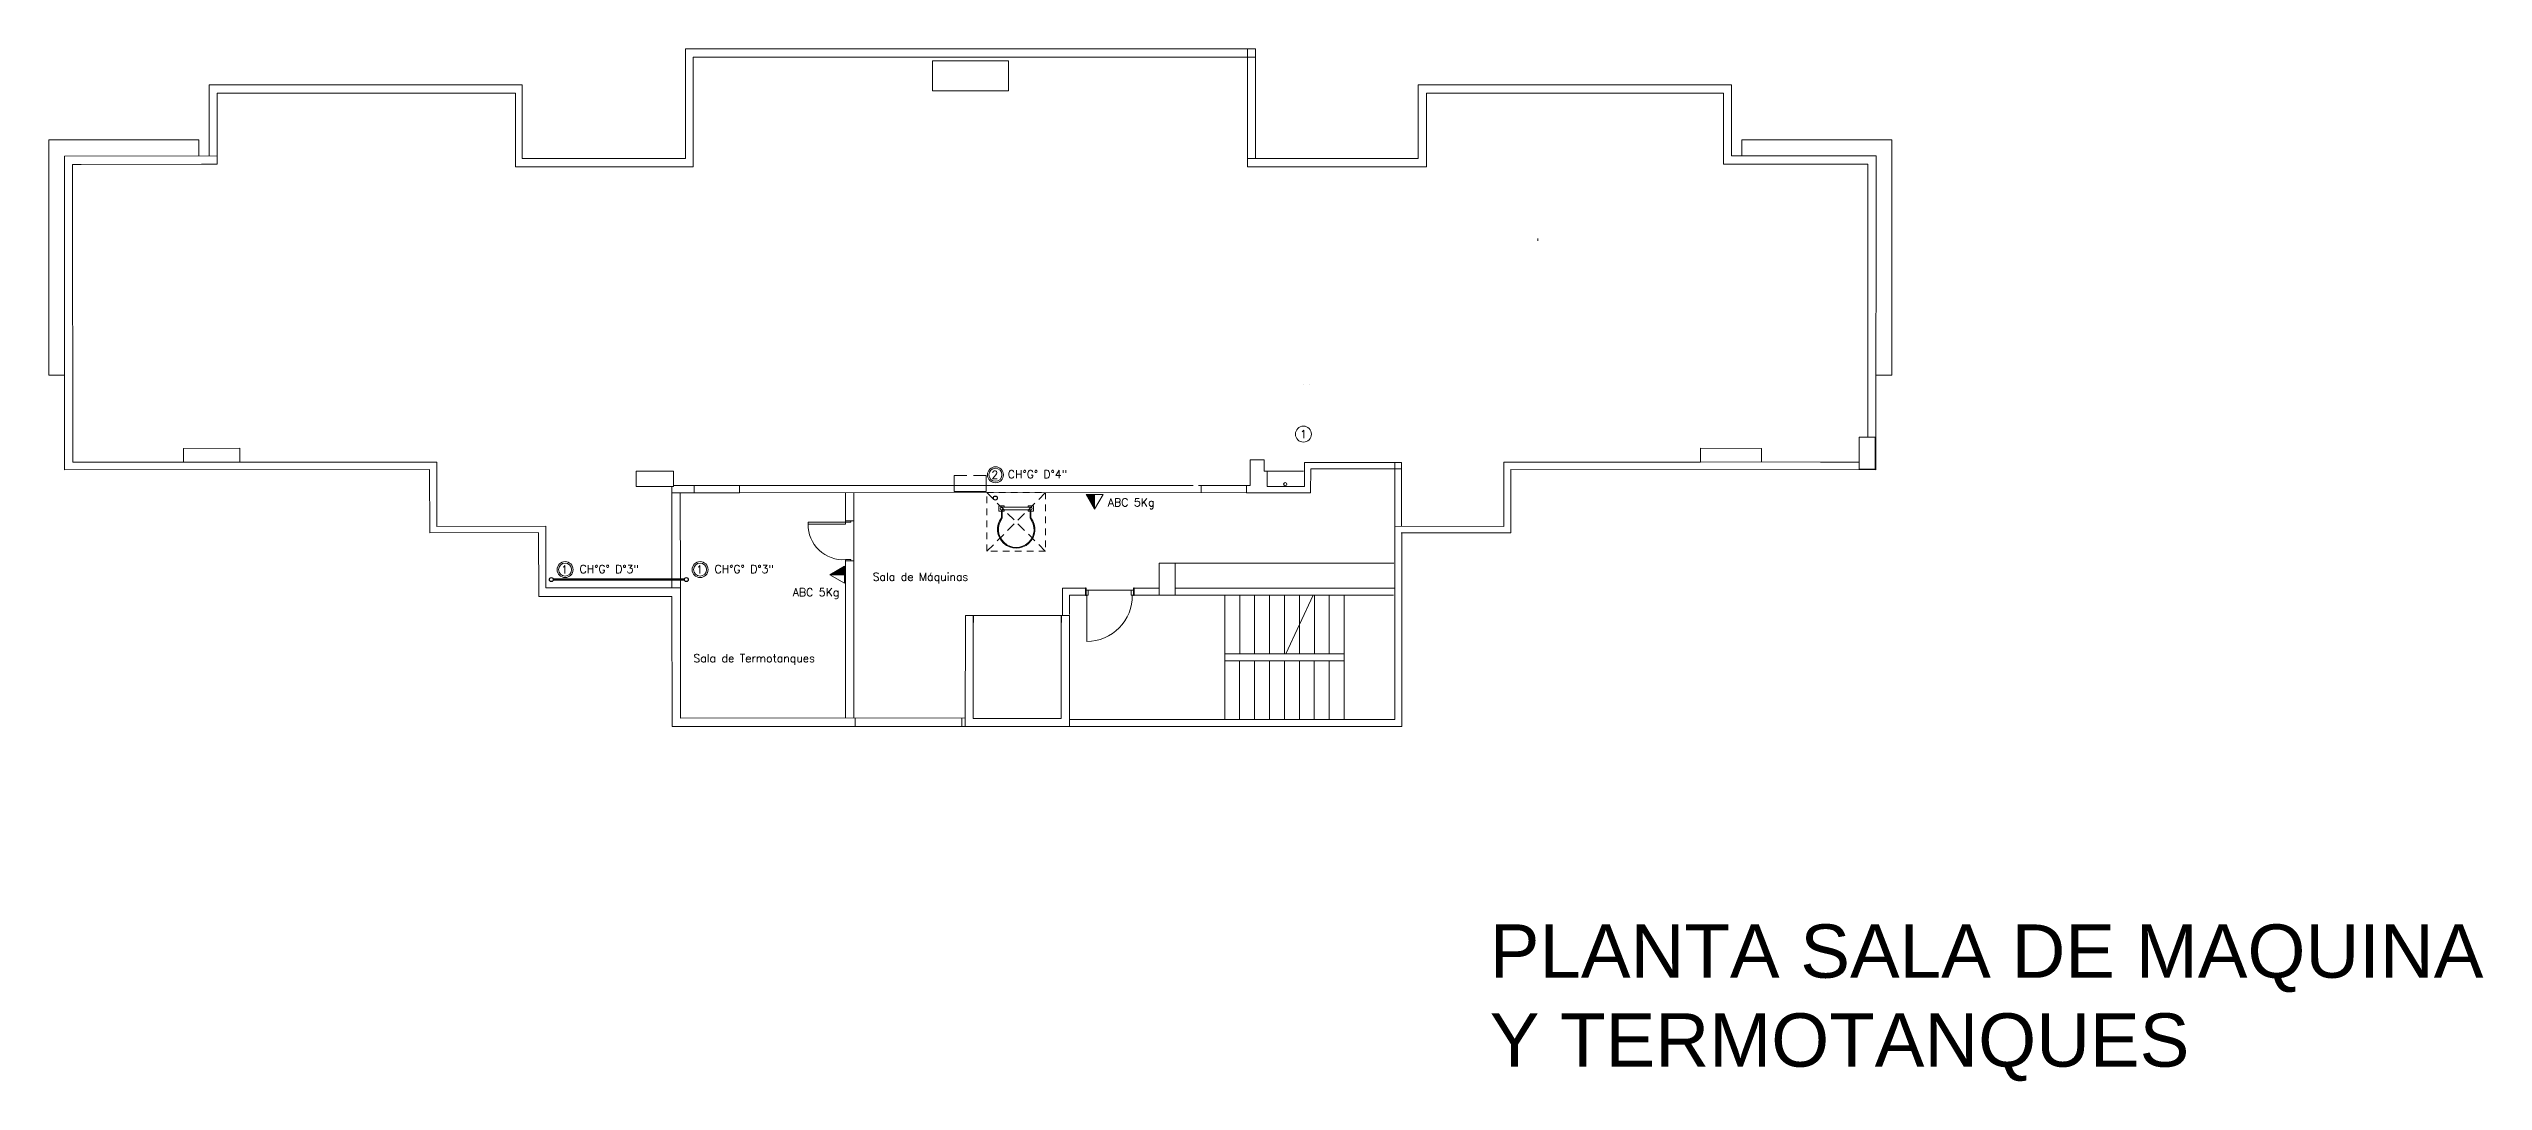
# Model space of a CAD drawing. Header units: millimetres. Extents: x 917 to 1168, y -421 to -23.
# Drawn here: x 1057.43 to 1103.07, y -127.83 to -108.47 of the extents above; entities that cross this region are included whole.
import ezdxf
from ezdxf.enums import TextEntityAlignment as Align

# ---------------------------------------------------------------- set-up
doc = ezdxf.new("R2010")
doc.units = ezdxf.units.MM
doc.header["$LTSCALE"] = 0.1
for name, pattern in [('ACAD_ISO02W100', [15, 12, -3]), ('Basculante', [0.003969, 0.002381, -0.001587]), ('CONTINUA', [0]), ('HIDDEN', [0.375, 0.25, -0.125])]:
    doc.linetypes.add(name, pattern=pattern)
doc.layers.get('0').update_dxf_attribs({"lineweight": 5})
for name, color, linetype, lineweight in [('00-Agua Fria', 5, 'ACAD_ISO02W100', 20), ('00-Texto AF', 7, 'Continuous', 18), ('00_Incendio_Cañeria', 1, 'Continuous', 30), ('00_Incendio_Matafuego', 1, 'Continuous', 20), ('00_Incendio_Montantes', 1, 'Continuous', 30), ('00_Incendio_Numeracion Montantes', 1, 'Continuous', 30), ('00_Incendio_Textos', 7, 'Continuous', 13), ('A-DETL-GENF', 7, 'Continuous', 5), ('A-DOOR', 7, 'Continuous', 5), ('S-COLS', 7, 'Continuous', 5)]:
    doc.layers.add(name, color=color, linetype=linetype, lineweight=lineweight)
doc.styles.add('Instal Sanit', font='techb___.ttf', dxfattribs={"height": 0.15})
doc.styles.add('Romans', font='romans.shx')
doc.styles.get("Standard").update_dxf_attribs({"font": 'arial.ttf'})

# ---------------------------------------------------------------- blocks, each defined once
blk = doc.blocks.new('T8 - T1-2752867-1-TORRE-ARQ-PB')
at = {"layer": 'S-COLS', "color": 8}
for p, q in [((21.677, 57.629), (21.642, 57.484)), ((23.698, 57.137), (21.677, 57.629)), ((21.642, 57.484), (23.517, 57.027)), ((23.236, 55.242), (23.698, 57.137)), ((23.517, 57.027), (23.126, 55.424)), ((21.251, 55.881), (21.216, 55.735)), ((21.216, 55.735), (23.236, 55.242)), ((23.126, 55.424), (21.251, 55.881))]:
    blk.add_line(p, q, dxfattribs=at)
blk = doc.blocks.new('JW_Interior_Door_Fire_810_Single_1_0 - Puerta contra Incendio-1467360-1-TORRE-ARQ-PB')
at = {"layer": 'A-DETL-GENF', "color": 8}
for p, q in [((0.4272, 0.9328), (0.4272, 0.065)), ((-0.403, 0.065), (-0.445, 0.065)), ((-0.445, 0.065), (-0.445, -0.027)), ((-0.403, -0.027), (-0.403, 0.065)), ((0.403, 0.065), (0.403, -0.027)), ((0.445, 0.065), (0.403, 0.065)), ((0.445, -0.027), (0.445, 0.065)), ((-0.445, -0.027), (-0.403, -0.027)), ((-0.403, -0.027), (0.403, -0.027)), ((0.403, -0.027), (0.445, -0.027))]:
    blk.add_line(p, q, dxfattribs=at)
blk.add_arc((0.4303, 0.0815), 0.8513, 90.20864, 181.11058, dxfattribs=at)
at = {"layer": 'A-DOOR', "color": 8, "lineweight": 25}
for p, q in [((-0.445, 0.065), (-0.455, 0.065)), ((-0.455, 0.065), (-0.455, -0.065)), ((0.455, 0.065), (0.445, 0.065)), ((0.455, -0.065), (0.455, 0.065)), ((-0.455, -0.065), (-0.445, -0.065)), ((-0.445, -0.065), (-0.445, -0.027)), ((0.445, -0.027), (0.445, -0.065)), ((0.445, -0.065), (0.455, -0.065))]:
    blk.add_line(p, q, dxfattribs=at)
blk = doc.blocks.new('1-SM ultimo')
at = {"color": 8}
for p, q in [((851.091, -195.263), (861.78, -195.263)), ((851.091, -195.263), (851.091, -197.322)), ((851.233, -195.419), (861.78, -195.419)), ((851.233, -195.419), (851.233, -197.478)), ((842.164, -195.943), (848.032, -195.943)), ((842.164, -197.273), (842.164, -195.943)), ((842.314, -196.099), (847.903, -196.099)), ((842.314, -196.099), (842.314, -197.43)), ((847.903, -197.478), (847.903, -196.099)), ((848.032, -197.322), (848.032, -195.943)), ((870.699, -195.943), (864.831, -195.943)), ((864.831, -197.322), (864.831, -195.943)), ((864.981, -196.099), (864.981, -197.479)), ((870.549, -196.099), (864.981, -196.099)), ((870.549, -197.43), (870.549, -196.099)), ((870.699, -197.274), (870.699, -195.943)), ((841.967, -196.972), (841.967, -197.274)), ((870.896, -196.972), (870.896, -197.274)), ((839.603, -197.892), (839.603, -197.432)), ((839.762, -197.432), (839.603, -197.432)), ((861.63, -197.322), (861.63, -197.478)), ((873.417, -197.274), (870.699, -197.274)), ((873.26, -197.892), (873.26, -197.43)), ((839.154, -201.384), (839.451, -201.383)), ((873.709, -201.384), (873.412, -201.383)), ((861.679, -203.455), (861.679, -202.971)), ((861.942, -203.186), (861.942, -202.971)), ((864.391, -204.217), (864.392, -203.02)), ((864.513, -204.218), (864.514, -203.02)), ((850.839, -205.371), (850.837, -203.471)), ((860.76, -203.454), (861.61, -203.455)), ((850.996, -205.371), (850.994, -203.589)), ((860.76, -203.587), (861.61, -203.588)), ((848.338, -204.336), (846.296, -204.339)), ((864.512, -204.339), (866.567, -204.339)), ((858.159, -205.379), (858.159, -205.889)), ((859.501, -205.509), (859.501, -205.379)), ((859.501, -205.509), (859.97, -205.509)), ((854.272, -207.812), (854.272, -207.969)), ((856.272, -207.812), (856.272, -207.969))]:
    blk.add_line(p, q, dxfattribs=at)
at = {"color": 8, "lineweight": 5}
for p, q in [((855.723, -195.49), (855.722, -196.052)), ((857.148, -195.492), (855.723, -195.49)), ((857.147, -196.053), (857.148, -195.492)), ((855.722, -196.052), (856.497, -196.053)), ((856.497, -196.053), (857.147, -196.053)), ((839.447, -197.277), (842.314, -197.274)), ((839.452, -203.159), (839.447, -197.277)), ((842.314, -197.43), (839.762, -197.432)), ((842.314, -197.43), (842.018, -197.43)), ((851.233, -197.478), (847.903, -197.478)), ((848.032, -197.322), (851.091, -197.322)), ((864.831, -197.322), (861.63, -197.322)), ((861.63, -197.478), (864.981, -197.479)), ((870.549, -197.43), (873.26, -197.43)), ((873.411, -203.159), (873.417, -197.274)), ((839.603, -197.892), (839.608, -203.015)), ((873.26, -197.892), (873.255, -202.544)), ((867.073, -198.865), (867.073, -198.822)), ((862.682, -201.561), (862.683, -201.561)), ((862.783, -201.561), (862.784, -201.561)), ((873.096, -202.544), (873.396, -202.544)), ((873.096, -203.144), (873.096, -202.544)), ((873.396, -202.544), (873.396, -203.144)), ((873.396, -203.144), (873.396, -202.544)), ((839.608, -203.015), (841.683, -203.013)), ((841.683, -202.757), (842.739, -202.756)), ((841.683, -202.757), (841.683, -203.013)), ((841.683, -203.013), (846.43, -203.014)), ((842.739, -202.756), (842.74, -203.014)), ((846.43, -203.014), (846.43, -204.219)), ((861.942, -202.971), (861.679, -202.971)), ((862.695, -203.019), (862.695, -203.472)), ((864.514, -203.02), (862.695, -203.019)), ((866.433, -203.015), (866.433, -204.219)), ((870.124, -203.015), (866.433, -203.015)), ((870.124, -202.756), (870.124, -203.015)), ((871.267, -202.757), (870.124, -202.756)), ((872.37, -203.014), (870.124, -203.012)), ((871.267, -203.013), (871.267, -202.757)), ((873.096, -203.015), (872.37, -203.014)), ((873.096, -203.015), (873.096, -203.015)), ((846.295, -203.152), (839.452, -203.159)), ((846.295, -203.152), (846.296, -204.339)), ((850.168, -203.186), (850.168, -203.472)), ((850.168, -203.186), (850.87, -203.186)), ((850.168, -203.472), (850.869, -203.471)), ((850.869, -203.471), (850.868, -203.186)), ((850.869, -203.455), (851.253, -203.455)), ((860.61, -203.454), (852.103, -203.455)), ((856.365, -203.266), (856.127, -203.265)), ((856.127, -203.265), (856.127, -203.565)), ((856.127, -203.265), (856.365, -203.266)), ((856.127, -203.449), (856.127, -203.265)), ((856.127, -203.565), (856.727, -203.566)), ((856.727, -203.266), (856.49, -203.266)), ((856.49, -203.266), (856.727, -203.266)), ((856.727, -203.566), (856.727, -203.266)), ((856.727, -203.266), (856.727, -203.45)), ((860.76, -203.454), (860.71, -203.454)), ((861.679, -203.455), (861.61, -203.455)), ((862.68, -203.186), (861.942, -203.186)), ((861.994, -203.471), (861.995, -203.186)), ((862.695, -203.472), (861.994, -203.471)), ((862.812, -203.589), (862.813, -203.14)), ((862.813, -203.14), (864.514, -203.141)), ((866.567, -204.339), (866.568, -203.152)), ((866.568, -203.152), (873.411, -203.159)), ((873.096, -203.144), (873.396, -203.144)), ((873.396, -203.144), (873.096, -203.144)), ((851.184, -203.588), (850.837, -203.589)), ((851.253, -203.588), (851.184, -203.588)), ((852.103, -203.589), (860.76, -203.587)), ((861.61, -203.588), (861.679, -203.588)), ((861.679, -203.588), (862.812, -203.589)), ((846.43, -204.219), (848.472, -204.217)), ((848.34, -205.535), (848.338, -204.339)), ((848.472, -204.217), (848.475, -205.372)), ((864.391, -204.217), (864.391, -207.839)), ((866.433, -204.219), (864.391, -204.217)), ((864.524, -207.969), (864.524, -204.339)), ((859.97, -205.509), (859.97, -204.909)), ((859.97, -204.909), (860.27, -204.909)), ((860.27, -204.909), (864.37, -204.909)), ((860.27, -204.909), (860.27, -205.509)), ((850.996, -205.372), (848.475, -205.372)), ((850.996, -205.371), (850.997, -207.814)), ((858.159, -205.379), (858.591, -205.379)), ((859.501, -205.379), (859.97, -205.379)), ((860.27, -205.379), (864.389, -205.379)), ((848.34, -205.535), (850.839, -205.532)), ((850.839, -205.532), (850.84, -207.972)), ((858.289, -205.509), (858.591, -205.509)), ((860.27, -205.509), (859.97, -205.509)), ((864.366, -205.512), (859.97, -205.509)), ((861.202, -206.609), (861.202, -205.509)), ((861.482, -206.609), (861.482, -205.509)), ((861.762, -206.609), (861.762, -205.509)), ((862.042, -206.609), (862.042, -205.509)), ((862.322, -206.609), (862.322, -205.509)), ((862.602, -206.058), (862.602, -205.509)), ((862.858, -205.509), (863.442, -205.509)), ((862.882, -206.609), (862.882, -205.509)), ((862.882, -206.609), (862.882, -205.509)), ((863.162, -206.609), (863.162, -205.509)), ((863.162, -206.609), (863.162, -205.509)), ((863.442, -206.609), (863.442, -205.509)), ((863.442, -206.609), (863.442, -205.509)), ((856.339, -205.889), (856.339, -206.047)), ((856.489, -206.019), (856.489, -205.889)), ((858.139, -205.889), (858.139, -206.019)), ((862.602, -206.059), (862.602, -206.058)), ((862.602, -206.059), (862.602, -206.058)), ((862.602, -206.06), (862.602, -206.059)), ((862.602, -206.609), (862.602, -206.06)), ((862.602, -206.609), (862.602, -206.06)), ((861.201, -206.739), (861.201, -207.839)), ((863.441, -206.739), (861.201, -206.739)), ((861.204, -206.609), (861.204, -206.739)), ((861.204, -206.609), (861.482, -206.609)), ((861.481, -206.739), (861.481, -207.839)), ((861.481, -206.739), (861.481, -207.839)), ((861.482, -206.609), (861.762, -206.609)), ((861.761, -206.739), (861.761, -207.839)), ((861.761, -206.739), (861.761, -207.839)), ((861.762, -206.609), (862.042, -206.609)), ((862.041, -206.739), (862.041, -207.839)), ((862.041, -206.739), (862.041, -207.839)), ((862.042, -206.609), (862.322, -206.609)), ((862.321, -206.739), (862.321, -207.839)), ((862.321, -206.739), (862.321, -207.839)), ((862.322, -206.609), (862.345, -206.609)), ((862.345, -206.609), (863.442, -206.609)), ((862.601, -206.739), (862.601, -207.839)), ((862.601, -206.739), (862.601, -207.839)), ((862.881, -206.739), (862.881, -207.839)), ((862.881, -206.739), (862.881, -207.839)), ((863.161, -206.739), (863.161, -207.839)), ((863.161, -206.739), (863.161, -207.839)), ((863.441, -206.739), (863.442, -206.609)), ((863.441, -206.739), (863.441, -207.839)), ((863.441, -206.739), (863.441, -207.839)), ((856.339, -207.969), (850.84, -207.972)), ((856.339, -207.812), (850.997, -207.814)), ((858.289, -207.839), (864.37, -207.839)), ((858.289, -207.969), (858.289, -207.839)), ((864.524, -207.969), (858.289, -207.969)), ((863.441, -207.839), (861.201, -207.839)), ((864.391, -207.839), (863.441, -207.839))]:
    blk.add_line(p, q, dxfattribs=at)
at = {"color": 8, "lineweight": 18}
for p, q in [((854.092, -204.177), (854.092, -203.589)), ((854.248, -207.813), (854.248, -203.589)), ((853.392, -204.142), (854.092, -204.142)), ((853.392, -204.177), (853.392, -204.142)), ((854.092, -204.177), (853.392, -204.177)), ((854.092, -204.117), (854.192, -204.117)), ((854.092, -204.142), (854.092, -204.117)), ((854.092, -204.117), (854.248, -204.117)), ((854.092, -204.142), (854.092, -204.177)), ((854.192, -204.142), (854.092, -204.142)), ((854.192, -204.117), (854.192, -204.142)), ((854.092, -207.813), (854.092, -204.842)), ((854.092, -204.842), (854.192, -204.842)), ((854.092, -204.867), (854.092, -204.842)), ((854.192, -204.867), (854.092, -204.867)), ((854.092, -204.867), (854.248, -204.867)), ((854.192, -204.842), (854.192, -204.867))]:
    blk.add_line(p, q, dxfattribs=at)
at = {"color": 8, "linetype": 'HIDDEN', "lineweight": 18, "ltscale": 7}
for p, q in [((856.742, -203.587, 0.307), (857.842, -204.687)), ((856.742, -204.687), (857.842, -203.587, 0.307))]:
    blk.add_line(p, q, dxfattribs=at)
at = {"color": 8, "linetype": 'Basculante', "lineweight": 5}
for p, q in [((861.202, -206.609), (861.202, -205.509)), ((861.482, -206.609), (861.482, -205.509)), ((861.762, -206.609), (861.762, -205.509)), ((862.042, -206.609), (862.042, -205.509)), ((862.322, -206.609), (862.322, -205.509)), ((862.602, -206.058), (862.602, -205.509)), ((862.602, -206.06), (862.602, -206.059))]:
    blk.add_line(p, q, dxfattribs=at)
at = {"color": 8, "linetype": 'Continuous', "lineweight": 5}
for p, q in [((862.858, -205.509), (862.602, -206.058)), ((862.601, -206.06), (862.345, -206.609)), ((862.602, -206.058), (862.6, -206.059)), ((862.6, -206.059), (862.603, -206.06)), ((862.603, -206.06), (862.601, -206.06))]:
    blk.add_line(p, q, dxfattribs=at)
at = {"color": 8}
for points in [[(861.63, -197.322), (861.78, -197.322), (861.78, -195.263), (861.63, -195.263)], [(851.253, -203.455), (852.103, -203.455), (852.103, -203.589), (851.253, -203.589)], [(860.76, -203.454), (861.61, -203.455), (861.61, -203.588), (860.76, -203.587)]]:
    blk.add_lwpolyline(points, close=True, dxfattribs=at)
for points in [[(841.967, -196.972), (839.154, -196.972), (839.154, -201.384)], [(870.896, -196.972), (873.709, -196.972), (873.709, -201.384)], [(858.289, -205.873), (858.289, -205.509)], [(856.489, -205.889), (858.139, -205.889)]]:
    blk.add_lwpolyline(points, dxfattribs=at)
at = {"color": 8, "linetype": 'HIDDEN', "lineweight": 18, "ltscale": 5}
blk.add_lwpolyline([(856.742, -203.587), (857.842, -203.587), (857.842, -204.687), (856.742, -204.687)], close=True, dxfattribs=at)
at = {"color": 8, "linetype": 'Continuous', "lineweight": 15}
for points in [[(857.567, -203.912), (857.567, -204.062, -2.060023), (857.017, -204.062), (857.017, -203.912)], [(857.552, -203.912), (857.552, -204.067, -2.100947), (857.032, -204.067), (857.032, -203.912)]]:
    blk.add_lwpolyline(points, format="xyb", dxfattribs=at)
at = {"color": 8, "lineweight": 18}
for points in [[(857.067, -203.912), (857.067, -203.937), (856.967, -203.937), (856.967, -203.837), (857.067, -203.837), (857.067, -203.862)], [(857.567, -203.862), (857.017, -203.862)], [(857.017, -203.912), (857.567, -203.912)], [(857.517, -203.912), (857.517, -203.937), (857.617, -203.937), (857.617, -203.837), (857.517, -203.837), (857.517, -203.862)]]:
    blk.add_lwpolyline(points, dxfattribs=at)
for centre in [(857.017, -203.887), (857.567, -203.887)]:
    blk.add_circle(centre, 0.025, dxfattribs=at)
blk.add_arc((854.045, -204.191), 0.653, 178.836, 274.1016, dxfattribs=at)
at = {"color": 8, "lineweight": 5, "rotation": 180}
blk.add_blockref('JW_Interior_Door_Fire_810_Single_1_0 - Puerta contra Incendio-1467360-1-TORRE-ARQ-PB', (859.046, -205.444), dxfattribs=at)
at = {"color": 8, "lineweight": 5, "xscale": -0.9999999999999999, "rotation": 76.30154606070612}
blk.add_blockref('T8 - T1-2752867-1-TORRE-ARQ-PB', (917.462, -198.476), dxfattribs=at)
at = {"color": 8, "style": 'Romans'}
for s, p in [('Sala de Máquinas', (854.601, -205.24)), ('Sala de Termotanques', (851.241, -206.766))]:
    blk.add_text(s, height=0.15, dxfattribs=at).set_placement(p)

msp = doc.modelspace()

# ---------------------------------------------------------------- hatches: boundary and pattern name
at = {"layer": '00_Incendio_Matafuego'}
for points in [[(1077.039, -116.83), (1076.879, -116.83), (1077.039, -117.107)], [(1072.351, -118.336), (1072.351, -118.176), (1072.074, -118.336)]]:
    msp.add_hatch(color=256, dxfattribs=at).paths.add_polyline_path(points)

# ---------------------------------------------------------------- linework, layer by layer
at = {"layer": '00-Agua Fria', "linetype": 'CONTINUA', "lineweight": 20}
for centre, radius in [((1080.954, -115.699), 0.15), ((1080.613, -116.637), 0.03)]:
    msp.add_circle(centre, radius, dxfattribs=at)
at = {"layer": '00_Incendio_Cañeria', "lineweight": 50}
msp.add_lwpolyline([(1066.891, -118.426), (1069.348, -118.426)], dxfattribs=at)
at = {"layer": '00_Incendio_Matafuego'}
for points in [[(1077.039, -117.107), (1077.199, -116.83), (1076.879, -116.83)], [(1072.074, -118.336), (1072.351, -118.496), (1072.351, -118.176)]]:
    msp.add_lwpolyline(points, close=True, dxfattribs=at)
for points in [[(1077.039, -117.107), (1077.039, -116.83)], [(1072.074, -118.336), (1072.351, -118.336)]]:
    msp.add_lwpolyline(points, dxfattribs=at)
at = {"layer": '00_Incendio_Montantes', "lineweight": 25}
for centre in [(1075.178, -116.897), (1066.854, -118.426), (1069.385, -118.426)]:
    msp.add_circle(centre, 0.037, dxfattribs=at)
at = {"layer": '00_Incendio_Numeracion Montantes', "lineweight": 20}
for centre, radius in [((1075.18, -116.461), 0.149), ((1075.18, -116.461), 0.122), ((1067.112, -118.239), 0.149), ((1067.112, -118.239), 0.122), ((1069.643, -118.239), 0.149), ((1069.643, -118.239), 0.122)]:
    msp.add_circle(centre, radius, dxfattribs=at)

# ---------------------------------------------------------------- block references
at = {"color": 2, "linetype": 'CONTINUA', "lineweight": 13}
msp.add_blockref('1-SM ultimo', (218.277, 86.791), dxfattribs=at)

# ---------------------------------------------------------------- texts
at = {"color": 8, "insert": (1084.447, -124.892), "char_height": 1, "attachment_point": 1}
msp.add_mtext_dynamic_manual_height_columns('PLANTA SALA DE MAQUINA\\PY TERMOTANQUES', width=25.75024, gutter_width=12.5, heights=[0], dxfattribs=at)
at = {"layer": '00-Texto AF', "style": 'Romans'}
msp.add_text('1', height=0.15, rotation=360, dxfattribs=at).set_placement((1080.954, -115.699), align=Align.MIDDLE_CENTER)
at = {"layer": '00_Incendio_Textos', "lineweight": 18, "char_height": 0.15, "attachment_point": 3}
for s, insert in [('\\A1;{\\Fromans|c0;CH°G° D°4"}', (1076.524, -116.376)), ('\\A1;{\\Fromans|c0;CH°G° D°3\\H1x;"}', (1068.495, -118.154)), ('\\A1;{\\Fromans|c0;CH°G° D°3\\H1x;"}', (1071.026, -118.154))]:
    msp.add_mtext_dynamic_manual_height_columns(s, width=1.33303, gutter_width=12.5, heights=[0], dxfattribs=dict(at, insert=insert))
at = {"layer": '00_Incendio_Textos', "color": 7, "char_height": 0.15, "width": 1.47222, "attachment_point": 2, "style": 'Instal Sanit'}
for insert in [(1077.65, -116.903), (1071.742, -118.589)]:
    msp.add_mtext('\\pi-0.45,l0.6,t0.6;{\\Fromans|c0;ABC 5Kg}', dxfattribs=dict(at, insert=insert))
at = {"layer": '00_Incendio_Textos', "color": 7, "style": 'Romans', "flags": 8}
for tag, p in [('2', (1075.168, -116.461)), ('1', (1067.099, -118.239)), ('1', (1069.63, -118.239))]:
    msp.add_attdef(tag, text='1', height=0.15, dxfattribs=at).set_placement(p, align=Align.MIDDLE_CENTER)

doc.saveas('drawing.dxf')
